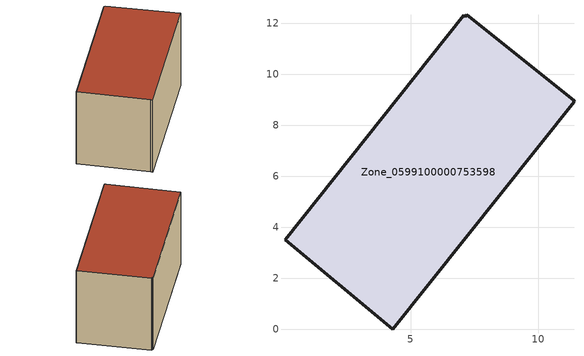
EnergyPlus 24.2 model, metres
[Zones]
Zone_0599100000753598
 floor ground (C_G): 7.19,12.33 11.39,8.98 11.4,8.92 4.29,0 4.17,0.1 0.07,3.51 7.08,12.31 7.14,12.26 z0.66
 wall outside (C_F): 11.39,8.98 7.19,12.33 7.14,12.26 7.08,12.31 0.07,3.51 4.17,0.1 4.29,0 11.4,8.92 11.39,8.98 z0.66:6.71
 roof outside (C_R): 11.4,8.92 11.39,8.98 7.19,12.33 7.14,12.26 7.08,12.31 0.07,3.51 4.17,0.1 4.29,0 z6.71
[BUILDING]
Pand.0599100000753598: North Axis=0; Terrain=City; Loads Convergence Tolerance Value=0.04; Temperature Convergence Tolerance Value=0.4; Solar Distribution=FullExterior; Maximum Number of Warmup Days=25; Minimum Number of Warmup Days=1
[Site:Location]
Rotterdam.The.Hague.AP_ZH_NLD Design_Conditions: Latitude=51.96; Longitude=4.45; Time Zone=1; Elevation=-4.5
[SITE:GROUNDTEMPERATURE:BUILDINGSURFACE]
18, 18, 18, 18, 18, 18, 18, 18, 18, 18, 18, 18
[MATERIAL] Thermal Absorptance=0.9; Solar Absorptance=0.7; Visible Absorptance=0.7
Name | Roughness | Thickness | Conductivity | Density | Specific Heat
G.TC.2006-2014 | MediumSmooth | 0.15 | 0.06 | 540 | 1210
F.TC.2006-2014 | Rough | 0.3 | 0.12 | 1920 | 840
R.TC.2006-2014 | MediumRough | 0.2 | 0.08 | 1500 | 1000
[CONSTRUCTION]
C_G: G.TC.2006-2014
C_F: F.TC.2006-2014
C_R: R.TC.2006-2014
[ZONE]
Zone_0599100000753598: Type=1; Multiplier=1; Ceiling Height=Autocalculate; Volume=Autocalculate; Floor Area=autocalculate; Part of Total Floor Area=Yes
[ZONEINFILTRATION:DESIGNFLOWRATE]
Infil_Zone_0599100000753598: Zone or ZoneList or Space or SpaceList=Zone_0599100000753598; Schedule=AlwaysOn; Design Flow Rate Calculation Method=Flow/Area; Flow Rate per Floor Area=0.0015; Constant Term Coefficient=1; Temperature Term Coefficient=0; Velocity Term Coefficient=0; Velocity Squared Term Coefficient=0
[HVACTEMPLATE:ZONE:IDEALLOADSAIRSYSTEM]
Zone_0599100000753598: Maximum Heating Supply Air Temperature=50; Minimum Cooling Supply Air Temperature=13; Maximum Heating Supply Air Humidity Ratio=0.0156; Minimum Cooling Supply Air Humidity Ratio=0.0077; Heating Limit=NoLimit; Cooling Limit=NoLimit; Dehumidification Control Type=ConstantSensibleHeatRatio; Cooling Sensible Heat Ratio=0.7; Dehumidification Setpoint=60; Humidification Control Type=None; Humidification Setpoint=30; Outdoor Air Method=None; Outdoor Air Flow Rate per Person=0.00944; Outdoor Air Flow Rate per Zone Floor Area=0; Outdoor Air Flow Rate per Zone=0; Demand Controlled Ventilation Type=None; Outdoor Air Economizer Type=NoEconomizer; Heat Recovery Type=None; Sensible Heat Recovery Effectiveness=0.7; Latent Heat Recovery Effectiveness=0.65
[ZONECONTROL:THERMOSTAT]
ThermostatControl_Zone_0599100000753598: Zone or ZoneList=Zone_0599100000753598; Control Type Schedule=DualSetpointControlType; Control 1=Thermostat_Zone_0599100000753598; Temperature Difference Between Cutout And Setpoint=0
[THERMOSTATSETPOINT:DUALSETPOINT]
Thermostat_Zone_0599100000753598: Heating Setpoint Temperature Schedule=HeatingSetpoint_Zone_0599100000753598; Cooling Setpoint Temperature Schedule=CoolingSetpoint_Zone_0599100000753598
[SCHEDULE:COMPACT]
HeatingSetpoint_Zone_0599100000753598: Through: 12/31, For: AllDays, Until: 24:00, 21
CoolingSetpoint_Zone_0599100000753598: Through: 12/31, For: AllDays, Until: 24:00, 24
DualSetpointControlType: Through: 12/31, For: AllDays, Until: 24:00, 4
AlwaysOn: Through: 12/31, For: AllDays, Until: 24:00, 1
